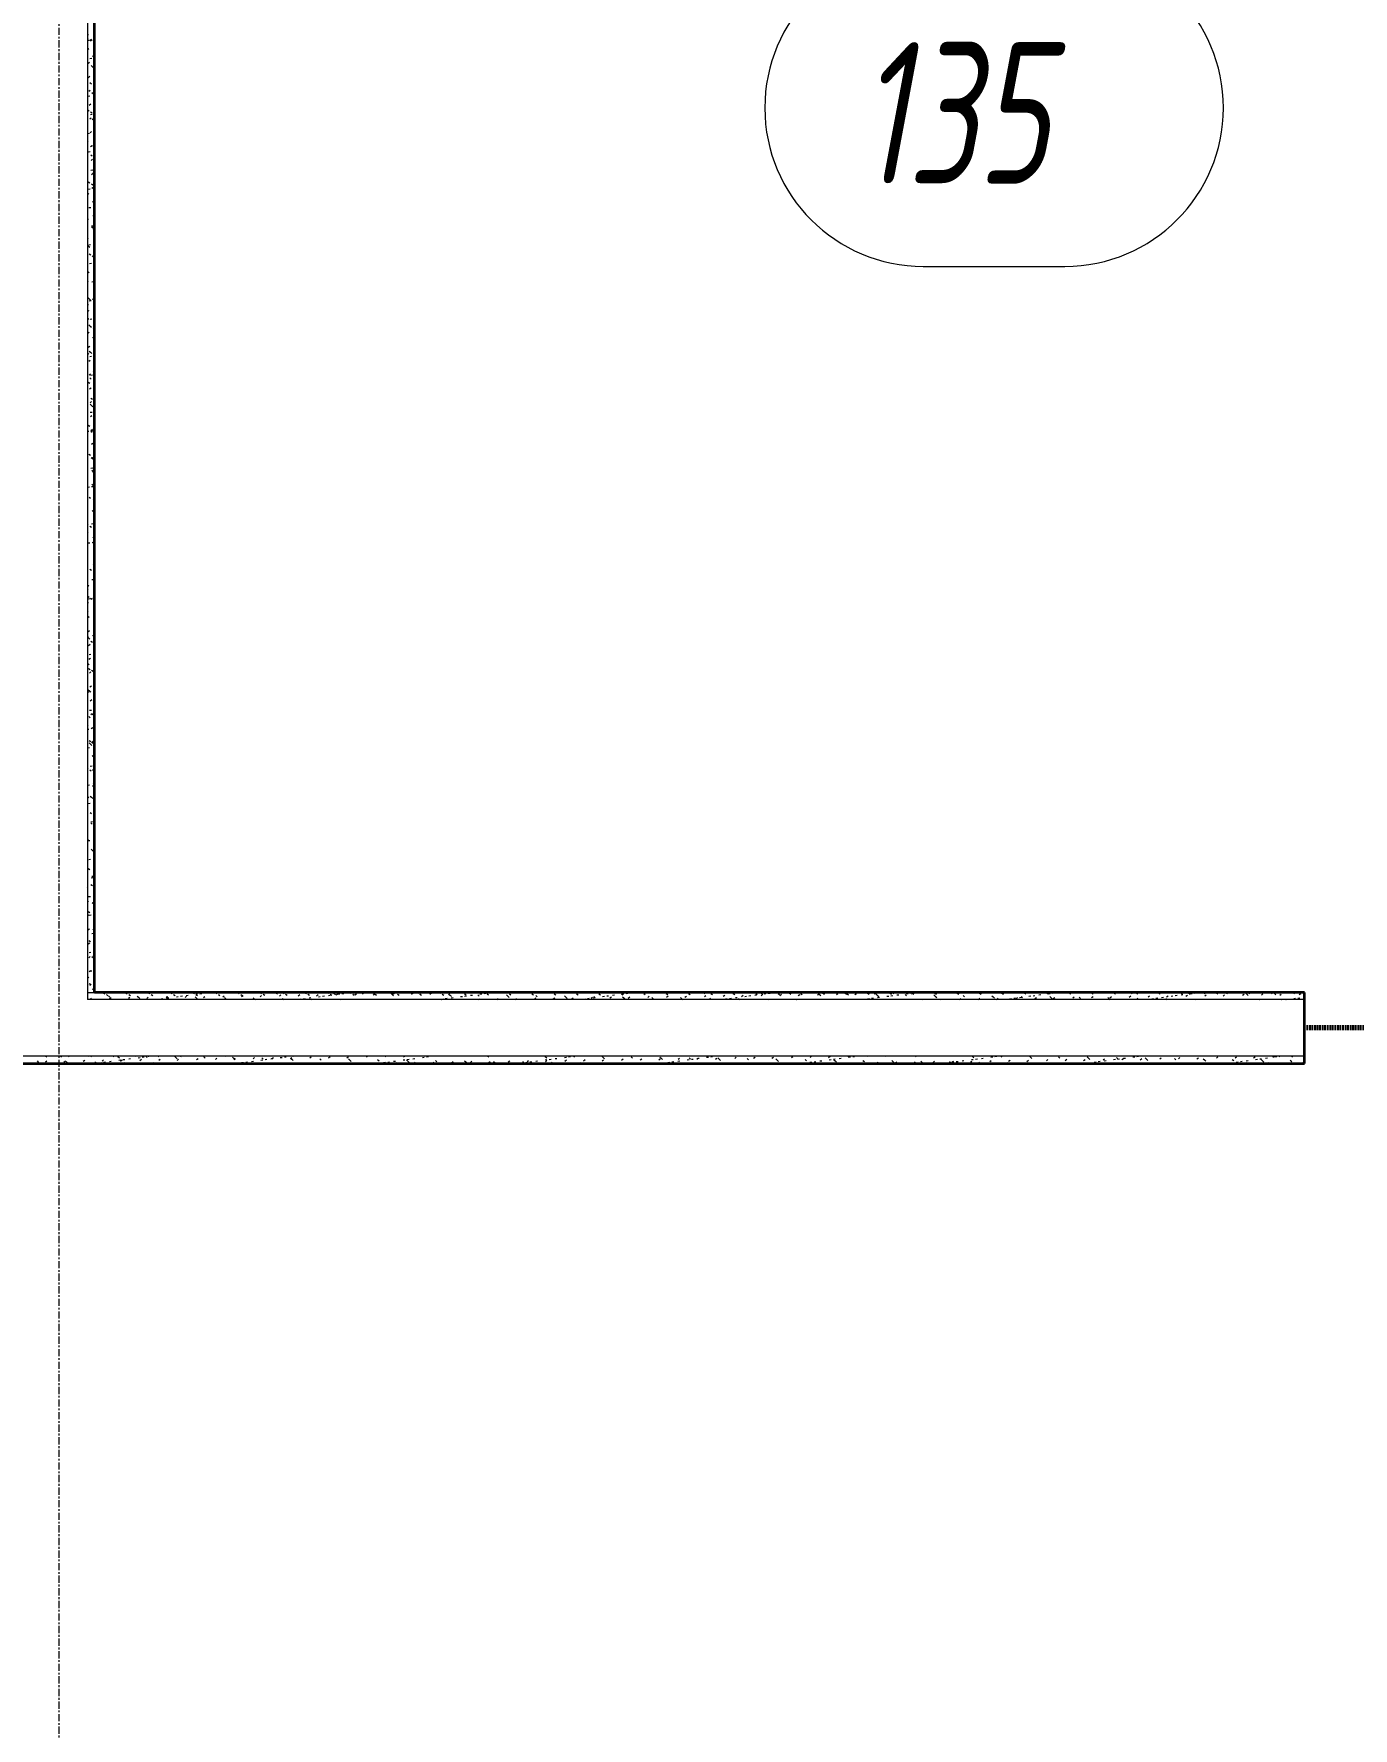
# Model space of a CAD drawing. Header units: millimetres. Extents: x -4948 to 42228, y -4856 to 69378.
# Drawn here: x 5464 to 7795, y 43293 to 46285 of the extents above; entities that cross this region are included whole.
import ezdxf

# ---------------------------------------------------------------- set-up
doc = ezdxf.new("R2010")
doc.units = ezdxf.units.MM
doc.linetypes.add('Линия сетки', pattern=[22.225, 12.7, -3.175, 3.175, -3.175])
doc.linetypes.add('Штрих 3 х 1_5 мм', pattern=[4.5, 3, -1.5])
for name, color, linetype, lineweight in [('A-AREA', 32, 'Continuous', 9), ('A-AREA-IDEN', 2, 'Continuous', 30), ('A-WALL', 113, 'Continuous', 13), ('A-WALL-PATT', 111, 'Continuous', 13), ('I-WALL', 2, 'Continuous', 13), ('S-GRID', 1, 'Continuous', 30)]:
    doc.layers.add(name, color=color, linetype=linetype, lineweight=lineweight)
doc.styles.add('ISOCPEUR_B_I', font='', dxfattribs={"width": 0.7, "height": 250})
doc.styles.get('ISOCPEUR_B_I').set_extended_font_data('ISOCPEUR', italic=True, bold=True)

# ---------------------------------------------------------------- blocks, each defined once
blk = doc.blocks.new('27ELB-RD-AR-0000-BIM_rvt-1-1 этаж отм_ _0_000 лотки')
at = {"layer": 'A-AREA', "color": 252, "linetype": 'Штрих 3 х 1_5 мм', "lineweight": 70}
blk.add_line((9708.9, 44529.6), (7708.9, 44529.6), dxfattribs=at)
at = {"layer": 'A-AREA-IDEN', "color": 252, "lineweight": 9}
blk.add_line((7035.6, 45874.5), (7285.6, 45874.5), dxfattribs=at)
for centre, start, end in [((7035.6, 46154.5), 90, 270), ((7285.6, 46154.5), 270, 90)]:
    blk.add_arc(centre, 280, start, end, dxfattribs=at)
at = {"layer": 'A-WALL', "color": 252, "lineweight": 9}
for p, q in [((5558.9, 47462.1), (5558.9, 44592.1)), ((5558.9, 44592.1), (5571.4, 44592.1)), ((5558.9, 44592.1), (5558.9, 44579.6)), ((7708.9, 44579.6), (5558.9, 44579.6)), ((7708.9, 44479.6), (2933.9, 44479.6))]:
    blk.add_line(p, q, dxfattribs=at)
at = {"layer": 'A-WALL-PATT', "color": 252, "linetype": 'Continuous', "lineweight": 9}
for p, q in [((5558.9, 46282.3), (5560.9, 46283.8)), ((5558.9, 46277.6), (5560.5, 46276.5)), ((5558.9, 46273.9), (5562.3, 46274.3)), ((5559, 46257.3), (5561.7, 46259.3)), ((5563, 46274.9), (5565.9, 46273.1)), ((5565, 46275.8), (5567.4, 46273.5)), ((5569.3, 46275.2), (5571.4, 46275.5)), ((5559.8, 46232.8), (5562.5, 46234.9)), ((5563.3, 46241.5), (5566.6, 46242)), ((5565.4, 46229.2), (5567.8, 46227)), ((5568, 46246.5), (5570.8, 46244.7)), ((5570.6, 46242.5), (5571.4, 46242.6)), ((5558.9, 46208.1), (5561.8, 46208.5)), ((5560.6, 46208.4), (5563.3, 46210.4)), ((5563.3, 46199), (5566.1, 46197.2)), ((5567.8, 46227), (5567.8, 46227)), ((5567.8, 46227), (5570.3, 46224.8)), ((5559.9, 46175.3), (5563.2, 46175.8)), ((5561.4, 46183.9), (5564.1, 46185.9)), ((5566.7, 46181.9), (5569.2, 46179.6)), ((5570.2, 46176.7), (5571.4, 46176.8)), ((5559.2, 46151.1), (5562, 46149.3)), ((5562.2, 46159.4), (5564.9, 46161.5)), ((5564.2, 46143), (5567.6, 46143.5)), ((5564.5, 46147.6), (5567.4, 46145.8)), ((5559.4, 46109.5), (5562.8, 46109.9)), ((5563, 46134.9), (5565.7, 46137)), ((5563.8, 46110.5), (5566.5, 46112.5)), ((5567.2, 46135.3), (5569.5, 46133.2)), ((5569.4, 46119.3), (5571.4, 46118)), ((5569.5, 46133.2), (5569.5, 46133.2)), ((5569.5, 46133.2), (5571.4, 46131.5)), ((5558.9, 46096.8), (5559.8, 46095.9)), ((5564.6, 46086), (5567.3, 46088)), ((5568.4, 46088.1), (5570.9, 46085.8)), ((5571.1, 46078.2), (5571.4, 46078.2)), ((5560.8, 46076.8), (5564.1, 46077.2)), ((5564.8, 46071.7), (5567.6, 46069.9)), ((5565.4, 46061.5), (5568.1, 46063.6)), ((5560.6, 46023.8), (5563.5, 46022)), ((5565.2, 46044.5), (5568.5, 46044.9)), ((5566, 46020.4), (5568.8, 46018.6)), ((5566.2, 46037.1), (5568.9, 46039.1)), ((5568.9, 46041.5), (5571.3, 46039.3)), ((5571.3, 46039.3), (5571.3, 46039.3)), ((5571.3, 46039.3), (5571.4, 46039.2)), ((5558.9, 46004.6), (5559.1, 46004.3)), ((5559.1, 46004.3), (5559.1, 46004.3)), ((5559.1, 46004.3), (5561.6, 46002.1)), ((5560.4, 46011), (5563.7, 46011.4)), ((5567, 46012.6), (5569.7, 46014.6)), ((5567.8, 45988.1), (5570.5, 45990.2)), ((5570.2, 45994.2), (5571.4, 45993.1)), ((5570.9, 45992), (5571.4, 45991.7)), ((5558.9, 45958.4), (5560.5, 45956.9)), ((5561.8, 45978.3), (5565.1, 45978.7)), ((5568.6, 45963.6), (5571.3, 45965.7)), ((5566.1, 45946), (5569.5, 45946.4)), ((5566.2, 45944.4), (5569.1, 45942.6)), ((5569.4, 45939.2), (5571.4, 45940.7)), ((5570.7, 45947.6), (5571.4, 45947)), ((5558.9, 45923.8), (5560.1, 45923.1)), ((5558.9, 45912.3), (5560.8, 45910.5)), ((5560.8, 45910.5), (5560.8, 45910.5)), ((5560.8, 45910.5), (5563.3, 45908.2)), ((5561.3, 45912.5), (5564.6, 45912.9)), ((5570.2, 45914.7), (5571.4, 45915.6)), ((5562.1, 45896.5), (5565, 45894.7)), ((5562.7, 45879.8), (5566, 45880.2)), ((5567.5, 45893.1), (5570.3, 45891.3)), ((5571, 45890.2), (5571.4, 45890.5)), ((5558.9, 45855.8), (5559.1, 45856.1)), ((5558.9, 45848), (5560.3, 45847.1)), ((5559.7, 45865.4), (5562.2, 45863.1)), ((5567.1, 45847.5), (5570.4, 45847.9)), ((5558.9, 45830.7), (5559.9, 45831.6)), ((5560.2, 45818.8), (5562.6, 45816.6)), ((5562.3, 45813.9), (5565.6, 45814.4)), ((5562.6, 45816.6), (5562.6, 45816.6)), ((5562.6, 45816.6), (5565.1, 45814.4)), ((5567.7, 45817.1), (5570.6, 45815.3)), ((5558.9, 45805.7), (5560.7, 45807.1)), ((5558.9, 45797.5), (5561.5, 45795.8)), ((5558.9, 45780.6), (5561.5, 45782.6)), ((5558.9, 45780.6), (5559.6, 45780.7)), ((5563.6, 45781.2), (5567, 45781.7)), ((5559.7, 45756.1), (5562.3, 45758.2)), ((5561.5, 45771.5), (5564, 45769.2)), ((5563.6, 45769.2), (5566.4, 45767.4)), ((5568, 45748.9), (5571.3, 45749.4)), ((5569, 45765.8), (5571.4, 45764.3)), ((5558.9, 45721.6), (5561.8, 45719.8)), ((5560.5, 45731.7), (5563.1, 45733.7)), ((5562, 45724.9), (5564.3, 45722.8)), ((5564.3, 45722.8), (5564.3, 45722.8)), ((5564.3, 45722.8), (5566.8, 45720.5)), ((5561.3, 45707.2), (5563.9, 45709.2)), ((5563.2, 45715.4), (5566.5, 45715.9)), ((5569.2, 45689.8), (5571.4, 45688.5)), ((5558.9, 45682), (5560.6, 45682.2)), ((5560.2, 45670.3), (5563, 45668.5)), ((5562.1, 45682.7), (5564.7, 45684.8)), ((5562.9, 45658.2), (5565.5, 45660.3)), ((5563.2, 45677.7), (5565.7, 45675.4)), ((5564.6, 45682.7), (5567.9, 45683.2)), ((5563.7, 45633.8), (5566.3, 45635.8)), ((5563.7, 45631.1), (5566.1, 45628.9)), ((5565.1, 45641.9), (5567.9, 45640.1)), ((5566.1, 45628.9), (5566.1, 45628.9)), ((5566.1, 45628.9), (5568.5, 45626.7)), ((5569, 45650.4), (5571.4, 45650.7)), ((5570.4, 45638.5), (5571.4, 45637.9)), ((5564.1, 45616.9), (5567.5, 45617.3)), ((5564.5, 45609.3), (5567.1, 45611.3)), ((5558.9, 45583.3), (5561.5, 45583.7)), ((5560.4, 45594.4), (5563.3, 45592.6)), ((5565, 45583.8), (5567.4, 45581.5)), ((5565.3, 45584.8), (5567.9, 45586.9)), ((5565.5, 45584.2), (5568.9, 45584.6)), ((5558.9, 45544.8), (5559.1, 45544.6)), ((5561.7, 45543), (5564.5, 45541.2)), ((5566.1, 45560.4), (5568.7, 45562.4)), ((5569.9, 45551.9), (5571.4, 45552.1)), ((5570.7, 45562.6), (5571.4, 45562.1)), ((5565.1, 45518.4), (5568.4, 45518.8)), ((5565.4, 45537.2), (5567.8, 45535.1)), ((5566.6, 45514.6), (5569.4, 45512.8)), ((5566.9, 45535.9), (5569.5, 45537.9)), ((5567.7, 45511.4), (5570.3, 45513.5)), ((5567.8, 45535.1), (5567.8, 45535.1)), ((5567.8, 45535.1), (5570.3, 45532.8)), ((5559.1, 45484.7), (5562.5, 45485.1)), ((5566.5, 45485.7), (5569.8, 45486.1)), ((5566.7, 45490), (5569.2, 45487.7)), ((5568.5, 45486.9), (5571.1, 45489)), ((5561.9, 45467.1), (5564.7, 45465.3)), ((5569.3, 45462.5), (5571.4, 45464.1)), ((5570.8, 45453.4), (5571.4, 45453.4)), ((5566, 45419.8), (5569.4, 45420.3)), ((5567.2, 45443.4), (5569.5, 45441.2)), ((5569.5, 45441.2), (5569.5, 45441.2)), ((5569.5, 45441.2), (5571.4, 45439.5)), ((5570.1, 45438), (5571.4, 45439)), ((5558.9, 45418.9), (5559, 45418.9)), ((5558.9, 45418.5), (5560.6, 45417.4)), ((5558.9, 45404.9), (5559.8, 45404)), ((5563.1, 45415.7), (5566, 45413.9)), ((5568.4, 45396.1), (5570.9, 45393.8)), ((5570.9, 45413.5), (5571.4, 45413.9)), ((5560.1, 45386.2), (5563.4, 45386.6)), ((5567.4, 45387.1), (5570.7, 45387.6)), ((5568, 45387.4), (5570.9, 45385.6)), ((5558.9, 45329.1), (5559.6, 45329.6)), ((5563.4, 45339.8), (5566.2, 45338)), ((5568.9, 45349.5), (5571.3, 45347.4)), ((5571.3, 45347.4), (5571.3, 45347.4)), ((5571.3, 45347.4), (5571.4, 45347.3)), ((5558.9, 45320.3), (5560, 45320.4)), ((5558.9, 45312.6), (5559.1, 45312.4)), ((5558.9, 45304), (5560.4, 45305.1)), ((5559.1, 45312.4), (5559.1, 45312.4)), ((5559.1, 45312.4), (5561.6, 45310.1)), ((5567, 45321.3), (5570.3, 45321.8)), ((5570.2, 45302.3), (5571.4, 45301.2)), ((5558.9, 45278.9), (5561.2, 45280.7)), ((5559.3, 45291.9), (5562.1, 45290.1)), ((5561, 45287.7), (5564.3, 45288.1)), ((5564.6, 45288.5), (5567.4, 45286.7)), ((5568.4, 45288.6), (5571.4, 45289)), ((5558.9, 45266.5), (5560.5, 45265)), ((5558.9, 45254.5), (5559.5, 45254.6)), ((5559.3, 45254.1), (5562, 45256.2)), ((5569.5, 45260.1), (5571.4, 45258.9)), ((5570.7, 45255.7), (5571.4, 45255)), ((5558.9, 45221.6), (5560.9, 45221.9)), ((5558.9, 45220.3), (5560.8, 45218.5)), ((5560.1, 45229.7), (5562.8, 45231.7)), ((5560.8, 45218.5), (5560.8, 45218.5)), ((5560.8, 45218.5), (5563.3, 45216.3)), ((5564.9, 45212.5), (5567.7, 45210.7)), ((5567.9, 45222.8), (5571.2, 45223.2)), ((5560.9, 45205.2), (5563.6, 45207.2)), ((5561.7, 45180.7), (5564.4, 45182.8)), ((5562, 45189.1), (5565.3, 45189.6)), ((5569.3, 45190.1), (5571.4, 45190.4)), ((5558.9, 45155.8), (5560.5, 45156.1)), ((5559.7, 45173.4), (5562.2, 45171.1)), ((5560.7, 45164.6), (5563.6, 45162.8)), ((5562.5, 45156.3), (5565.2, 45158.3)), ((5566.1, 45161.2), (5568.9, 45159.4)), ((5558.9, 45123), (5561.9, 45123.4)), ((5560.2, 45126.8), (5562.6, 45124.7)), ((5562.6, 45124.7), (5562.6, 45124.7)), ((5562.6, 45124.7), (5565.1, 45122.4)), ((5563.3, 45131.8), (5566, 45133.8)), ((5568.9, 45124.3), (5571.4, 45124.6)), ((5571, 45132.8), (5571.4, 45132.6)), ((5558.9, 45115.3), (5558.9, 45115.2)), ((5562.9, 45090.6), (5566.2, 45091)), ((5564.1, 45107.3), (5566.8, 45109.4)), ((5570.2, 45091.6), (5571.4, 45091.7)), ((5558.9, 45064.7), (5560.1, 45063.9)), ((5561.5, 45079.6), (5564, 45077.3)), ((5564.9, 45082.9), (5567.6, 45084.9)), ((5565.7, 45058.4), (5568.4, 45060.4)), ((5566.3, 45085.2), (5569.2, 45083.4)), ((5558.9, 45057.2), (5561.4, 45057.5)), ((5562, 45033), (5564.3, 45030.8)), ((5562.2, 45037.3), (5565, 45035.5)), ((5564.3, 45030.8), (5564.3, 45030.8)), ((5564.3, 45030.8), (5566.8, 45028.6)), ((5566.5, 45033.9), (5569.2, 45036)), ((5567.6, 45033.9), (5570.4, 45032.1)), ((5559.5, 45024.4), (5562.8, 45024.8)), ((5567.3, 45009.4), (5570, 45011.5)), ((5569.8, 45025.8), (5571.4, 45026)), ((5558.9, 44988.9), (5560.4, 44987.9)), ((5563.2, 44985.7), (5565.7, 44983.4)), ((5563.9, 44992.1), (5567.2, 44992.5)), ((5568.1, 44985), (5570.8, 44987)), ((5571.2, 44993.1), (5571.4, 44993.1)), ((5559, 44958.6), (5562.4, 44959)), ((5567.8, 44957.9), (5570.6, 44956.1)), ((5568.9, 44960.5), (5571.4, 44962.4)), ((5558.9, 44938.4), (5561.6, 44936.6)), ((5560.4, 44925.9), (5563.7, 44926.3)), ((5563.7, 44939.1), (5566, 44937)), ((5566, 44937), (5566, 44937)), ((5566, 44937), (5568.5, 44934.7)), ((5569.7, 44936), (5571.4, 44937.3)), ((5570.5, 44911.6), (5571.4, 44912.2)), ((5570.7, 44927.2), (5571.4, 44927.3)), ((5563.7, 44910), (5566.5, 44908.2)), ((5564.8, 44893.6), (5568.1, 44894)), ((5564.9, 44891.9), (5567.4, 44889.6)), ((5569, 44906.6), (5571.4, 44905.1)), ((5571.3, 44887.1), (5571.4, 44887.1)), ((5559, 44862.5), (5561.9, 44860.7)), ((5560, 44860), (5563.3, 44860.5)), ((5561.4, 44827.3), (5564.7, 44827.8)), ((5565.4, 44845.3), (5567.8, 44843.1)), ((5567.8, 44843.1), (5567.8, 44843.1)), ((5567.8, 44843.1), (5570.3, 44840.9)), ((5569.3, 44830.7), (5571.4, 44829.3)), ((5558.9, 44802.3), (5559.2, 44802.6)), ((5560.3, 44811.1), (5563.1, 44809.3)), ((5565.7, 44795), (5569.1, 44795.5)), ((5566.7, 44798), (5569.2, 44795.7)), ((5558.9, 44777.2), (5560, 44778.1)), ((5560.9, 44761.5), (5564.2, 44762)), ((5565.2, 44782.7), (5568, 44780.9)), ((5570.5, 44779.3), (5571.4, 44778.8)), ((5558.9, 44752.1), (5560.8, 44753.6)), ((5560.5, 44735.2), (5563.3, 44733.4)), ((5567.2, 44751.4), (5569.5, 44749.3)), ((5569.5, 44749.3), (5569.5, 44749.3)), ((5569.5, 44749.3), (5571.4, 44747.6)), ((5558.9, 44712.9), (5559.8, 44712)), ((5559, 44727.1), (5561.7, 44729.2)), ((5559.8, 44702.7), (5562.5, 44704.7)), ((5562.3, 44728.8), (5565.6, 44729.3)), ((5568.4, 44704.1), (5570.9, 44701.9)), ((5570.8, 44703.4), (5571.4, 44703)), ((5558.9, 44685.7), (5559.2, 44685.5)), ((5560.6, 44678.2), (5563.3, 44680.2)), ((5561.7, 44683.9), (5564.6, 44682.1)), ((5566.7, 44696.5), (5570, 44697)), ((5561.4, 44653.7), (5564.1, 44655.8)), ((5561.9, 44663), (5565.2, 44663.4)), ((5566.6, 44655.5), (5569.5, 44653.7)), ((5568.9, 44657.6), (5571.3, 44655.4)), ((5571.3, 44655.4), (5571.3, 44655.4)), ((5571.3, 44655.4), (5571.4, 44655.3)), ((5558.9, 44629.7), (5559.2, 44629.8)), ((5558.9, 44620.6), (5559.1, 44620.4)), ((5559.1, 44620.4), (5559.1, 44620.4)), ((5559.1, 44620.4), (5561.6, 44618.2)), ((5562.2, 44629.2), (5564.9, 44631.3)), ((5563.2, 44630.3), (5566.6, 44630.7)), ((5562, 44607.9), (5564.8, 44606.1)), ((5563, 44604.8), (5565.7, 44606.8)), ((5563.8, 44580.3), (5566.5, 44582.3)), ((5567.6, 44598), (5571, 44598.4)), ((5570.2, 44610.3), (5571.4, 44609.2)), ((5587.2, 44591.9), (5590, 44590.1)), ((5592.5, 44588.4), (5595.3, 44586.6)), ((5596.2, 44586.4), (5598.7, 44584.2)), ((5598.1, 44581.5), (5600.8, 44583.6)), ((5626.7, 44591.9), (5629.5, 44590.1)), ((5631.3, 44582), (5634, 44584)), ((5632.1, 44588.5), (5634.9, 44586.7)), ((5647, 44586), (5649.3, 44583.9)), ((5649.3, 44583.9), (5649.3, 44583.9)), ((5649.3, 44583.9), (5651.8, 44581.6)), ((5663.8, 44581.8), (5666.5, 44583.8)), ((5666.3, 44592), (5669.1, 44590.2)), ((5671.6, 44588.6), (5674.4, 44586.8)), ((5689.2, 44581.1), (5692.5, 44581.6)), ((5698.1, 44583), (5700.8, 44585.1)), ((5698.6, 44584.9), (5701, 44582.6)), ((5699.5, 44582.5), (5702.9, 44582.9)), ((5705.8, 44592.1), (5708.6, 44590.3)), ((5711.2, 44588.7), (5714, 44586.9)), ((5716.1, 44584.7), (5719.4, 44585.1)), ((5723.4, 44585.6), (5726.7, 44586.1)), ((5731.4, 44583.5), (5734, 44585.5)), ((5733.7, 44587), (5737, 44587.4)), ((5745.4, 44592.1), (5748.2, 44590.3)), ((5749.4, 44584.5), (5751.7, 44582.3)), ((5750.3, 44589.2), (5753.6, 44589.6)), ((5750.7, 44588.7), (5753.5, 44586.9)), ((5751.7, 44582.3), (5751.7, 44582.3)), ((5751.7, 44582.3), (5754.2, 44580)), ((5757.6, 44590.1), (5760.9, 44590.6)), ((5763.9, 44583.3), (5766.5, 44585.3)), ((5767.9, 44591.5), (5771.2, 44591.9)), ((5785.1, 44592.1), (5787.7, 44590.4)), ((5790.3, 44588.8), (5793.1, 44587)), ((5791.4, 44592.1), (5792.4, 44591.2)), ((5798.2, 44584.5), (5800.8, 44586.6)), ((5801, 44583.3), (5803.4, 44581.1)), ((5824.8, 44592.1), (5827.3, 44590.5)), ((5829.8, 44588.9), (5832.6, 44587.1)), ((5831.4, 44585), (5834.1, 44587)), ((5851.8, 44582.9), (5854.1, 44580.7)), ((5863.9, 44584.8), (5866.6, 44586.9)), ((5864.4, 44592.1), (5866.8, 44590.6)), ((5869.4, 44589), (5872.2, 44587.2)), ((5892.1, 44592.1), (5892.3, 44591.9)), ((5892.3, 44591.9), (5892.3, 44591.9)), ((5892.3, 44591.9), (5894.8, 44589.6)), ((5898.2, 44586), (5900.9, 44588.1)), ((5903.3, 44581.8), (5905.7, 44579.6)), ((5904.1, 44592.1), (5906.4, 44590.6)), ((5908.9, 44589), (5911.7, 44587.2)), ((5931.4, 44586.5), (5934.1, 44588.5)), ((5940.2, 44581.3), (5943.5, 44581.7)), ((5942.4, 44592.1), (5944, 44590.7)), ((5943.8, 44592.1), (5945.9, 44590.7)), ((5948.5, 44589.1), (5951.3, 44587.3)), ((5950.5, 44582.6), (5953.9, 44583.1)), ((5963.9, 44586.3), (5966.6, 44588.4)), ((5967.1, 44584.8), (5970.4, 44585.3)), ((5974.4, 44585.8), (5977.7, 44586.2)), ((5983.4, 44592.1), (5985.5, 44590.8)), ((5984.7, 44587.1), (5988.1, 44587.6)), ((5988, 44589.2), (5990.8, 44587.4)), ((5992.8, 44592.1), (5994.7, 44590.3)), ((5994.7, 44590.3), (5994.7, 44590.3)), ((5994.7, 44590.3), (5997.2, 44588.1)), ((5998.2, 44587.6), (6000.9, 44589.6)), ((6001.3, 44589.3), (6004.6, 44589.8)), ((6008.6, 44590.3), (6011.9, 44590.7)), ((6018.9, 44591.6), (6022.2, 44592.1)), ((6023.1, 44592.1), (6025, 44590.9)), ((6027.6, 44589.2), (6030.4, 44587.4)), ((6031.5, 44588), (6034.1, 44590)), ((6043.9, 44591.4), (6046.4, 44589.1)), ((6062.7, 44592.1), (6064.6, 44590.9)), ((6064, 44587.8), (6066.6, 44589.9)), ((6067.1, 44589.3), (6069.9, 44587.5)), ((6094.7, 44590.9), (6097.1, 44588.8)), ((6097.1, 44588.8), (6097.1, 44588.8)), ((6097.1, 44588.8), (6099.5, 44586.5)), ((6098.3, 44589.1), (6100.9, 44591.1)), ((6102.4, 44592.1), (6104.1, 44591)), ((6106.7, 44589.4), (6109.5, 44587.6)), ((6131.5, 44589.5), (6134.2, 44591.5)), ((6142.1, 44592.1), (6143.7, 44591.1)), ((6146.2, 44589.5), (6149, 44587.7)), ((6146.3, 44589.8), (6148.8, 44587.5)), ((6164, 44589.3), (6166.7, 44591.4)), ((6181.7, 44592.1), (6183.2, 44591.1)), ((6185.8, 44589.5), (6188.6, 44587.7)), ((6191.2, 44581.4), (6194.5, 44581.9)), ((6197.1, 44589.4), (6199.5, 44587.2)), ((6198.3, 44590.6), (6200.3, 44592.1)), ((6199.5, 44587.2), (6199.5, 44587.2)), ((6199.5, 44587.2), (6201.9, 44585)), ((6201.5, 44582.8), (6204.9, 44583.2)), ((6218.1, 44585), (6221.4, 44585.4)), ((6221.4, 44592.1), (6222.8, 44591.2)), ((6225.3, 44589.6), (6228.1, 44587.8)), ((6225.4, 44585.9), (6228.7, 44586.4)), ((6231.5, 44591), (6233, 44592.1)), ((6235.7, 44587.3), (6239.1, 44587.7)), ((6248.7, 44588.2), (6251.2, 44586)), ((6252.3, 44589.5), (6255.6, 44589.9)), ((6259.6, 44590.4), (6262.9, 44590.9)), ((6261.1, 44592.1), (6262.3, 44591.3)), ((6264, 44590.8), (6265.7, 44592.1)), ((6264.9, 44589.7), (6267.7, 44587.9)), ((6269.9, 44591.8), (6272.1, 44592.1)), ((6298.3, 44592.1), (6298.4, 44592.1)), ((6299.5, 44587.8), (6301.8, 44585.7)), ((6300.7, 44592.1), (6301.9, 44591.4)), ((6301.8, 44585.7), (6301.8, 44585.7)), ((6301.8, 44585.7), (6304.3, 44583.4)), ((6304.4, 44589.8), (6307.2, 44587.9)), ((6340.4, 44592.1), (6341.4, 44591.4)), ((6344, 44589.8), (6346.8, 44588)), ((6348.7, 44580.6), (6351.4, 44582.6)), ((6351.1, 44586.7), (6353.5, 44584.4)), ((6380.1, 44592.1), (6381, 44591.5)), ((6382, 44581), (6384.6, 44583)), ((6383.5, 44589.9), (6386.3, 44588.1)), ((6401.9, 44586.2), (6404.2, 44584.1)), ((6404.2, 44584.1), (6404.2, 44584.1)), ((6404.2, 44584.1), (6406.7, 44581.8)), ((6414.5, 44580.9), (6417.1, 44582.9)), ((6419.7, 44592.1), (6420.5, 44591.6)), ((6423.1, 44590), (6425.9, 44588.2)), ((6442.2, 44581.6), (6445.6, 44582)), ((6448.8, 44582.1), (6451.4, 44584.1)), ((6452.6, 44583), (6455.9, 44583.4)), ((6453.5, 44585.1), (6455.9, 44582.9)), ((6459.4, 44592.1), (6460.1, 44591.7)), ((6462.6, 44590), (6465.4, 44588.2)), ((6469.1, 44585.2), (6472.4, 44585.6)), ((6476.4, 44586.1), (6479.7, 44586.5)), ((6482, 44582.5), (6484.7, 44584.6)), ((6486.7, 44587.5), (6490.1, 44587.9)), ((6499, 44592.1), (6499.6, 44591.7)), ((6502.2, 44590.1), (6505, 44588.3)), ((6503.3, 44589.7), (6506.6, 44590.1)), ((6504.3, 44584.7), (6506.6, 44582.5)), ((6506.6, 44582.5), (6506.6, 44582.5)), ((6506.6, 44582.5), (6509.1, 44580.3)), ((6510.6, 44590.6), (6513.9, 44591)), ((6514.5, 44582.4), (6517.2, 44584.4)), ((6520.9, 44592), (6521.9, 44592.1)), ((6538.7, 44592.1), (6539.2, 44591.8)), ((6541.7, 44590.2), (6544.5, 44588.4)), ((6546.5, 44592.1), (6547.3, 44591.4)), ((6548.8, 44583.6), (6551.5, 44585.6)), ((6555.8, 44583.6), (6558.3, 44581.3)), ((6578.4, 44592.1), (6578.7, 44591.9)), ((6581.3, 44590.3), (6584.1, 44588.5)), ((6582.1, 44584), (6584.7, 44586.1)), ((6606.7, 44583.1), (6609, 44581)), ((6614.5, 44583.9), (6617.2, 44585.9)), ((6618, 44592.1), (6618.3, 44591.9)), ((6620.8, 44590.3), (6623.6, 44588.5)), ((6647.2, 44592.1), (6649.6, 44589.9)), ((6648.8, 44585.1), (6651.5, 44587.1)), ((6657.7, 44592.1), (6657.8, 44592)), ((6658.2, 44582), (6660.7, 44579.7)), ((6660.4, 44590.4), (6663.2, 44588.6)), ((6682.1, 44585.5), (6684.8, 44587.6)), ((6693.2, 44581.8), (6696.6, 44582.2)), ((6697.4, 44592.1), (6697.4, 44592.1)), ((6697.6, 44592.1), (6698.9, 44590.9)), ((6699.9, 44590.5), (6702.7, 44588.7)), ((6703.6, 44583.1), (6706.9, 44583.6)), ((6709, 44581.6), (6711.2, 44579.6)), ((6714.6, 44585.4), (6717.2, 44587.4)), ((6720.1, 44585.3), (6723.5, 44585.8)), ((6727.4, 44586.3), (6730.7, 44586.7)), ((6737.7, 44587.6), (6741.1, 44588.1)), ((6739.5, 44590.5), (6742.3, 44588.7)), ((6747.9, 44592.1), (6749.6, 44590.6)), ((6748.9, 44586.6), (6751.5, 44588.6)), ((6749.6, 44590.6), (6749.6, 44590.6)), ((6749.6, 44590.6), (6752, 44588.3)), ((6754.3, 44589.8), (6757.6, 44590.3)), ((6761.6, 44590.8), (6764.9, 44591.2)), ((6779, 44590.6), (6781.8, 44588.8)), ((6782.1, 44587), (6784.8, 44589.1)), ((6798.8, 44591.6), (6801.3, 44589.3)), ((6814.6, 44586.9), (6817.3, 44588.9)), ((6818.6, 44590.7), (6821.4, 44588.9)), ((6848.9, 44588.1), (6851.6, 44590.1)), ((6849.6, 44591.2), (6851.9, 44589)), ((6851.9, 44589), (6851.9, 44589)), ((6851.9, 44589), (6854.4, 44586.7)), ((6858.1, 44590.8), (6860.9, 44589)), ((6882.2, 44588.5), (6884.8, 44590.6)), ((6897.7, 44590.8), (6900.5, 44589)), ((6901.2, 44590), (6903.6, 44587.8)), ((6914.6, 44588.4), (6917.3, 44590.4)), ((6937.2, 44590.9), (6940, 44589.1)), ((6944.2, 44581.9), (6947.6, 44582.4)), ((6948.9, 44589.6), (6951.6, 44591.7)), ((6952, 44589.6), (6954.3, 44587.5)), ((6954.3, 44587.5), (6954.3, 44587.5)), ((6954.3, 44587.5), (6956.8, 44585.2)), ((6954.6, 44583.3), (6957.9, 44583.7)), ((6971.1, 44585.5), (6974.5, 44585.9)), ((6976.8, 44591), (6979.6, 44589.2)), ((6978.4, 44586.4), (6981.7, 44586.9)), ((6982.2, 44590), (6984.9, 44592.1)), ((6988.7, 44587.8), (6992.1, 44588.2)), ((7003.6, 44588.5), (7006, 44586.2)), ((7005.3, 44590), (7008.7, 44590.4)), ((7012.6, 44590.9), (7015.9, 44591.4)), ((7014.7, 44589.9), (7017.3, 44591.9)), ((7016.3, 44591.1), (7019.1, 44589.3)), ((7049, 44591.1), (7050.3, 44592.1)), ((7054.4, 44588), (7056.7, 44585.9)), ((7055.9, 44591.1), (7058.7, 44589.3)), ((7056.7, 44585.9), (7056.7, 44585.9)), ((7056.7, 44585.9), (7059.2, 44583.6)), ((7082.2, 44591.5), (7083, 44592.1)), ((7095.4, 44591.2), (7098.2, 44589.4)), ((7099.4, 44579.6), (7102.1, 44581.7)), ((7105.9, 44586.9), (7108.4, 44584.7)), ((7114.7, 44591.4), (7115.6, 44592.1)), ((7132.6, 44580.1), (7135.3, 44582.1)), ((7135, 44591.3), (7137.8, 44589.5)), ((7156.8, 44586.5), (7159.1, 44584.3)), ((7159.1, 44584.3), (7159.1, 44584.3)), ((7159.1, 44584.3), (7161.6, 44582.1)), ((7165.1, 44579.9), (7167.8, 44581.9)), ((7174.5, 44591.3), (7177.3, 44589.5)), ((7188, 44581.1), (7191.3, 44581.6)), ((7195.2, 44582.1), (7198.6, 44582.5)), ((7199.4, 44581.1), (7202.1, 44583.2)), ((7205.6, 44583.5), (7208.9, 44583.9)), ((7208.3, 44585.4), (7210.8, 44583.1)), ((7214.1, 44591.4), (7216.9, 44589.6)), ((7222.2, 44585.6), (7225.5, 44586.1)), ((7229.4, 44586.6), (7232.7, 44587)), ((7232.7, 44581.6), (7235.3, 44583.6)), ((7239.7, 44588), (7243.1, 44588.4)), ((7253.6, 44591.5), (7256.4, 44589.7)), ((7256.3, 44590.1), (7259.7, 44590.6)), ((7259.2, 44584.9), (7261.5, 44582.8)), ((7261.5, 44582.8), (7261.5, 44582.8)), ((7261.5, 44582.8), (7264, 44580.5)), ((7263.6, 44591.1), (7266.9, 44591.5)), ((7265.2, 44581.4), (7267.8, 44583.4)), ((7293.2, 44591.6), (7296, 44589.8)), ((7299.5, 44582.6), (7302.1, 44584.7)), ((7301.7, 44592.1), (7302.1, 44591.7)), ((7310.7, 44583.8), (7313.2, 44581.5)), ((7332.7, 44591.6), (7335.5, 44589.8)), ((7332.7, 44583.1), (7335.4, 44585.1)), ((7361.5, 44583.4), (7363.9, 44581.2)), ((7365.2, 44582.9), (7367.9, 44585)), ((7372.2, 44591.7), (7375.1, 44589.9)), ((7399.5, 44584.1), (7402.2, 44586.2)), ((7402.4, 44592.1), (7404.5, 44590.1)), ((7411.8, 44591.8), (7414.6, 44590)), ((7413.1, 44582.2), (7415.6, 44580)), ((7432.7, 44584.6), (7435.4, 44586.6)), ((7439, 44581.3), (7442.3, 44581.7)), ((7446.2, 44582.3), (7449.6, 44582.7)), ((7451.3, 44591.8), (7454.2, 44590)), ((7452.7, 44592.1), (7453.8, 44591.1)), ((7456.6, 44583.6), (7459.9, 44584.1)), ((7463.9, 44581.8), (7466.3, 44579.7)), ((7465.2, 44584.4), (7467.9, 44586.5)), ((7473.2, 44585.8), (7476.5, 44586.2)), ((7480.4, 44586.8), (7483.8, 44587.2)), ((7490.8, 44588.1), (7494.1, 44588.6)), ((7490.9, 44591.9), (7493.7, 44590.1)), ((7499.5, 44585.7), (7502.2, 44587.7)), ((7503, 44592.1), (7504.4, 44590.8)), ((7504.4, 44590.8), (7504.4, 44590.8)), ((7504.4, 44590.8), (7506.9, 44588.5)), ((7507.4, 44590.3), (7510.7, 44590.7)), ((7514.6, 44591.3), (7517.9, 44591.7)), ((7530.4, 44592), (7533.3, 44590.2)), ((7532.8, 44586.1), (7535.4, 44588.1)), ((7553.7, 44591.8), (7556.1, 44589.6)), ((7565.3, 44585.9), (7567.9, 44588)), ((7570, 44592.1), (7572.8, 44590.3)), ((7599.6, 44587.2), (7602.2, 44589.2)), ((7604.5, 44591.4), (7606.8, 44589.3)), ((7606.8, 44589.3), (7606.8, 44589.3)), ((7606.8, 44589.3), (7609.3, 44587)), ((7609.6, 44592.1), (7612.4, 44590.3)), ((7632.8, 44587.6), (7635.5, 44589.6)), ((7649.3, 44592.1), (7651.9, 44590.4)), ((7656.1, 44590.3), (7658.5, 44588)), ((7665.3, 44587.4), (7668, 44589.5)), ((7688.9, 44592.1), (7691.5, 44590.5)), ((7690, 44581.5), (7693.3, 44581.9)), ((7697.2, 44582.4), (7700.6, 44582.9)), ((7699.6, 44588.7), (7702.3, 44590.7)), ((7706.9, 44589.8), (7708.9, 44588)), ((7707.6, 44583.8), (7708.9, 44584)), ((5681.9, 44580.2), (5685.2, 44580.6)), ((5854.1, 44580.7), (5854.1, 44580.7)), ((5854.1, 44580.7), (5855.4, 44579.6)), ((5932.9, 44580.3), (5936.2, 44580.8)), ((5954.2, 44581.3), (5956.1, 44579.6)), ((6005.7, 44580.2), (6006.4, 44579.6)), ((6056.5, 44579.8), (6056.7, 44579.6)), ((6151.3, 44579.6), (6151.3, 44579.6)), ((6183.9, 44580.5), (6187.2, 44580.9)), ((6184, 44579.6), (6184.6, 44580)), ((6216.7, 44579.6), (6217.1, 44579.9)), ((6249.4, 44579.6), (6251.4, 44581.1)), ((6282.1, 44579.6), (6284.6, 44581.5)), ((6314.8, 44579.6), (6317.1, 44581.4)), ((6434.9, 44580.7), (6438.3, 44581.1)), ((6609, 44581), (6609, 44581)), ((6609, 44581), (6610.5, 44579.6)), ((6685.9, 44580.8), (6689.3, 44581.3)), ((6760.6, 44580.4), (6761.5, 44579.6)), ((6811.4, 44580), (6811.9, 44579.6)), ((6937, 44581), (6940.3, 44581.4)), ((7001.3, 44579.6), (7002, 44580.2)), ((7034, 44579.6), (7035.3, 44580.6)), ((7066.7, 44579.6), (7067.8, 44580.4)), ((7363.9, 44581.2), (7363.9, 44581.2)), ((7363.9, 44581.2), (7365.7, 44579.6)), ((7466.3, 44579.7), (7466.3, 44579.7)), ((7466.3, 44579.7), (7466.3, 44579.6)), ((7510.2, 44579.6), (7510.2, 44579.6)), ((7515.5, 44580.7), (7516.7, 44579.6)), ((7549.7, 44579.7), (7549.9, 44579.6)), ((7566.3, 44580.2), (7567, 44579.6)), ((7589.3, 44579.8), (7589.6, 44579.6)), ((7628.8, 44579.9), (7629.2, 44579.6)), ((7668.4, 44579.9), (7668.9, 44579.6)), ((7675.7, 44579.6), (7676.7, 44579.7)), ((7707.9, 44580), (7708.6, 44579.6)), ((5470, 44471.4), (5472.3, 44469.3)), ((5472.3, 44469.3), (5472.3, 44469.3)), ((5472.3, 44469.3), (5474.7, 44467.1)), ((5484.9, 44469.6), (5487.5, 44471.6)), ((5485.7, 44479.6), (5487.2, 44478.7)), ((5511.4, 44479.6), (5513, 44478.2)), ((5517.4, 44469.4), (5520, 44471.5)), ((5521.6, 44470.3), (5524, 44468)), ((5525.4, 44479.6), (5526.7, 44478.7)), ((5551.7, 44470.7), (5554.3, 44472.7)), ((5561.8, 44479.6), (5562.2, 44479.2)), ((5565.1, 44479.6), (5566.3, 44478.8)), ((5572.4, 44469.9), (5574.7, 44467.7)), ((5574.7, 44467.7), (5574.7, 44467.7)), ((5574.7, 44467.7), (5575.4, 44467.1)), ((5580.3, 44468.1), (5583.6, 44468.6)), ((5584.9, 44471.1), (5587.6, 44473.1)), ((5587.6, 44469.1), (5590.9, 44469.5)), ((5597.9, 44470.5), (5601.2, 44470.9)), ((5604.7, 44479.6), (5605.8, 44478.9)), ((5612.1, 44479.6), (5612.9, 44478.9)), ((5612.9, 44478.9), (5612.9, 44478.9)), ((5612.9, 44478.9), (5615.4, 44476.6)), ((5614.5, 44472.6), (5617.8, 44473.1)), ((5617.4, 44470.9), (5620.1, 44473)), ((5621.8, 44473.6), (5625.1, 44474)), ((5624, 44468.7), (5625.7, 44467.1)), ((5632.1, 44475), (5635.4, 44475.4)), ((5644.4, 44479.6), (5645.4, 44479)), ((5648.7, 44477.1), (5652, 44477.6)), ((5651.7, 44472.2), (5654.4, 44474.2)), ((5656, 44478.1), (5659.3, 44478.5)), ((5662.4, 44479.6), (5664.6, 44477.6)), ((5666.3, 44479.5), (5667.3, 44479.6)), ((5674.8, 44468.3), (5676.1, 44467.1)), ((5684.1, 44479.6), (5684.9, 44479)), ((5685, 44472.6), (5687.6, 44474.6)), ((5712.9, 44479.5), (5715.3, 44477.3)), ((5715.3, 44477.3), (5715.3, 44477.3)), ((5715.3, 44477.3), (5717.8, 44475)), ((5717.4, 44472.4), (5720.1, 44474.5)), ((5723.7, 44479.6), (5724.5, 44479.1)), ((5726.3, 44467.2), (5726.4, 44467.1)), ((5751.7, 44473.7), (5754.4, 44475.7)), ((5763.4, 44479.6), (5764, 44479.2)), ((5764.5, 44478.3), (5767, 44476.1)), ((5785, 44474.1), (5787.6, 44476.1)), ((5803, 44479.6), (5803.6, 44479.2)), ((5815.3, 44477.9), (5817.7, 44475.8)), ((5817.5, 44473.9), (5820.1, 44476)), ((5817.7, 44475.8), (5817.7, 44475.8)), ((5817.7, 44475.8), (5820.1, 44473.5)), ((5831.3, 44468.3), (5834.6, 44468.7)), ((5838.6, 44469.3), (5841.9, 44469.7)), ((5842.7, 44479.6), (5843.1, 44479.3)), ((5848.9, 44470.6), (5852.3, 44471.1)), ((5851.8, 44475.2), (5854.4, 44477.2)), ((5865.5, 44472.8), (5868.8, 44473.2)), ((5866.9, 44476.8), (5869.4, 44474.5)), ((5872.8, 44473.8), (5876.1, 44474.2)), ((5882.4, 44479.6), (5882.7, 44479.4)), ((5883.1, 44475.1), (5886.4, 44475.6)), ((5885, 44475.6), (5887.7, 44477.6)), ((5899.7, 44477.3), (5903, 44477.7)), ((5907, 44478.3), (5910.3, 44478.7)), ((5917.5, 44475.4), (5920.2, 44477.5)), ((5917.7, 44476.3), (5920.1, 44474.2)), ((5920.1, 44474.2), (5920.1, 44474.2)), ((5920.1, 44474.2), (5922.5, 44471.9)), ((5922, 44479.6), (5922.2, 44479.5)), ((5951.8, 44476.7), (5954.5, 44478.7)), ((5961.7, 44479.6), (5961.8, 44479.5)), ((5969.3, 44475.2), (5971.8, 44472.9)), ((5985.1, 44477.1), (5987.7, 44479.1)), ((6004.7, 44467.1), (6004.9, 44467.2)), ((6017.5, 44477), (6020.2, 44479)), ((6020.1, 44474.8), (6022.4, 44472.6)), ((6022.4, 44472.6), (6022.4, 44472.6)), ((6022.4, 44472.6), (6024.9, 44470.4)), ((6037.4, 44467.1), (6038.1, 44467.7)), ((6051.8, 44478.2), (6053.7, 44479.6)), ((6070.1, 44467.1), (6070.6, 44467.5)), ((6071.7, 44473.7), (6074.1, 44471.4)), ((6082.3, 44468.5), (6085.6, 44468.9)), ((6085.1, 44478.6), (6086.4, 44479.6)), ((6089.6, 44469.4), (6092.9, 44469.9)), ((6099.9, 44470.8), (6103.3, 44471.2)), ((6102.8, 44467.1), (6104.9, 44468.7)), ((6116.5, 44473), (6119.8, 44473.4)), ((6117.6, 44478.5), (6119.1, 44479.6)), ((6122.5, 44473.2), (6124.8, 44471.1)), ((6123.8, 44473.9), (6127.1, 44474.4)), ((6124.8, 44471.1), (6124.8, 44471.1)), ((6124.8, 44471.1), (6127.3, 44468.8)), ((6134.1, 44475.3), (6137.4, 44475.7)), ((6135.5, 44467.1), (6138.2, 44469.2)), ((6150.7, 44477.5), (6154, 44477.9)), ((6158, 44478.4), (6161.3, 44478.9)), ((6168.2, 44467.1), (6170.7, 44469)), ((6174.1, 44472.1), (6176.5, 44469.8)), ((6202.3, 44468.2), (6205, 44470.2)), ((6224.9, 44471.7), (6227.2, 44469.5)), ((6227.2, 44469.5), (6227.2, 44469.5)), ((6227.2, 44469.5), (6229.7, 44467.3)), ((6235.5, 44468.6), (6238.2, 44470.7)), ((6266.6, 44479.6), (6267.9, 44478.4)), ((6268, 44468.5), (6270.7, 44470.5)), ((6276.4, 44470.5), (6278.9, 44468.3)), ((6302.3, 44469.7), (6305, 44471.8)), ((6316.9, 44479.6), (6317.1, 44479.4)), ((6327.3, 44470.1), (6329.6, 44468)), ((6329.6, 44468), (6329.6, 44468)), ((6329.6, 44468), (6330.5, 44467.1)), ((6333.3, 44468.6), (6336.6, 44469.1)), ((6335.6, 44470.1), (6338.2, 44472.2)), ((6340.6, 44469.6), (6343.9, 44470)), ((6350.9, 44470.9), (6354.3, 44471.4)), ((6367.2, 44479.6), (6367.8, 44479.1)), ((6367.5, 44473.1), (6370.8, 44473.6)), ((6367.8, 44479.1), (6367.8, 44479.1)), ((6367.8, 44479.1), (6370.3, 44476.8)), ((6368.1, 44470), (6370.7, 44472)), ((6374.8, 44474.1), (6378.1, 44474.5)), ((6378.8, 44469), (6380.9, 44467.1)), ((6385.1, 44475.4), (6388.4, 44475.9)), ((6401.7, 44477.6), (6405, 44478.1)), ((6402.4, 44471.2), (6405, 44473.3)), ((6409, 44478.6), (6412.3, 44479)), ((6417.6, 44479.6), (6419.5, 44477.9)), ((6429.7, 44468.5), (6431.2, 44467.1)), ((6435.6, 44471.6), (6438.3, 44473.7)), ((6467.9, 44479.6), (6470.2, 44477.5)), ((6468.1, 44471.5), (6470.8, 44473.5)), ((6470.2, 44477.5), (6470.2, 44477.5)), ((6470.2, 44477.5), (6472.6, 44475.3)), ((6481.2, 44467.4), (6481.6, 44467.1)), ((6502.4, 44472.7), (6505.1, 44474.8)), ((6519.4, 44478.6), (6521.9, 44476.3)), ((6535.6, 44473.1), (6538.3, 44475.2)), ((6568.1, 44473), (6570.8, 44475)), ((6570.2, 44478.1), (6572.6, 44476)), ((6572.6, 44476), (6572.6, 44476)), ((6572.6, 44476), (6575, 44473.7)), ((6584.3, 44468.8), (6587.7, 44469.2)), ((6591.6, 44469.7), (6594.9, 44470.2)), ((6601.9, 44471.1), (6605.3, 44471.5)), ((6602.4, 44474.2), (6605.1, 44476.3)), ((6618.5, 44473.3), (6621.8, 44473.7)), ((6621.8, 44477), (6624.3, 44474.7)), ((6625.8, 44474.3), (6629.1, 44474.7)), ((6635.7, 44474.7), (6638.3, 44476.7)), ((6636.1, 44475.6), (6639.5, 44476)), ((6652.7, 44477.8), (6656, 44478.2)), ((6660, 44478.7), (6663.3, 44479.2)), ((6668.2, 44474.5), (6670.8, 44476.5)), ((6672.6, 44476.6), (6674.9, 44474.4)), ((6674.9, 44474.4), (6674.9, 44474.4)), ((6674.9, 44474.4), (6677.4, 44472.2)), ((6702.5, 44475.7), (6705.1, 44477.8)), ((6724.2, 44475.5), (6726.6, 44473.2)), ((6735.7, 44476.2), (6738.4, 44478.2)), ((6768.2, 44476), (6770.9, 44478)), ((6775, 44475), (6777.3, 44472.9)), ((6777.3, 44472.9), (6777.3, 44472.9)), ((6777.3, 44472.9), (6779.8, 44470.6)), ((6802.5, 44477.2), (6805.2, 44479.3)), ((6821.2, 44467.1), (6822.1, 44467.2)), ((6826.6, 44473.9), (6829, 44471.6)), ((6835.3, 44469), (6838.7, 44469.4)), ((6835.7, 44477.7), (6838.3, 44479.6)), ((6842.6, 44469.9), (6845.9, 44470.4)), ((6852.9, 44471.3), (6856.3, 44471.7)), ((6854.7, 44467.1), (6855.6, 44467.8)), ((6868.2, 44477.5), (6870.9, 44479.5)), ((6869.5, 44473.5), (6872.9, 44473.9)), ((6876.8, 44474.4), (6880.1, 44474.9)), ((6877.4, 44473.5), (6879.7, 44471.3)), ((6879.7, 44471.3), (6879.7, 44471.3)), ((6879.7, 44471.3), (6882.2, 44469)), ((6887.1, 44475.8), (6890.5, 44476.2)), ((6887.4, 44467.1), (6888.8, 44468.2)), ((6902.5, 44478.7), (6903.6, 44479.6)), ((6903.7, 44478), (6907, 44478.4)), ((6911, 44478.9), (6914.3, 44479.4)), ((6920, 44467.1), (6921.3, 44468.1)), ((6928.9, 44472.3), (6931.4, 44470.1)), ((6935.8, 44479.2), (6936.3, 44479.6)), ((6952.9, 44467.3), (6955.6, 44469.3)), ((6968.3, 44479), (6969, 44479.6)), ((6972.9, 44467.1), (6972.9, 44467.1)), ((6979.8, 44471.9), (6982.1, 44469.8)), ((6982.1, 44469.8), (6982.1, 44469.8)), ((6982.1, 44469.8), (6984.6, 44467.5)), ((6986.2, 44467.7), (6988.9, 44469.7)), ((7012.4, 44467.2), (7012.6, 44467.1)), ((7018.7, 44467.5), (7021.3, 44469.6)), ((7021.7, 44479.6), (7022.8, 44478.6)), ((7031.3, 44470.8), (7033.8, 44468.5)), ((7052, 44467.3), (7052.2, 44467.1)), ((7053, 44468.8), (7055.6, 44470.8)), ((7071, 44467.1), (7073.1, 44467.4)), ((7082.1, 44470.3), (7084.5, 44468.2)), ((7084.5, 44468.2), (7084.5, 44468.2)), ((7084.5, 44468.2), (7085.7, 44467.1)), ((7086.2, 44469.2), (7088.9, 44471.2)), ((7086.4, 44469.1), (7089.7, 44469.6)), ((7091.5, 44467.3), (7091.9, 44467.1)), ((7093.6, 44470.1), (7096.9, 44470.5)), ((7104, 44471.4), (7107.3, 44471.9)), ((7118.7, 44469), (7121.4, 44471.1)), ((7120.5, 44473.6), (7123.9, 44474.1)), ((7122.4, 44479.6), (7122.7, 44479.3)), ((7122.7, 44479.3), (7122.7, 44479.3)), ((7122.7, 44479.3), (7125.1, 44477.1)), ((7127.8, 44474.6), (7131.1, 44475)), ((7131.1, 44467.4), (7131.5, 44467.1)), ((7133.7, 44469.2), (7136, 44467.1)), ((7138.1, 44475.9), (7141.5, 44476.4)), ((7153, 44470.3), (7155.7, 44472.3)), ((7154.7, 44478.1), (7158.1, 44478.6)), ((7162, 44479.1), (7165.3, 44479.5)), ((7170.6, 44467.5), (7171.2, 44467.1)), ((7172.7, 44479.6), (7174.4, 44478.1)), ((7184.5, 44468.8), (7186.4, 44467.1)), ((7186.3, 44470.7), (7188.9, 44472.7)), ((7210.2, 44467.5), (7210.9, 44467.1)), ((7218.7, 44470.5), (7221.4, 44472.6)), ((7223.1, 44479.6), (7225.1, 44477.8)), ((7225.1, 44477.8), (7225.1, 44477.8)), ((7225.1, 44477.8), (7227.5, 44475.5)), ((7236.1, 44467.7), (7236.7, 44467.1)), ((7249.7, 44467.6), (7250.5, 44467.1)), ((7253, 44471.8), (7255.7, 44473.8)), ((7274.3, 44478.8), (7276.7, 44476.5)), ((7286.3, 44472.2), (7289, 44474.2)), ((7286.9, 44467.2), (7287.1, 44467.1)), ((7289.3, 44467.7), (7290.2, 44467.1)), ((7318.8, 44472), (7321.4, 44474.1)), ((7320.8, 44467.1), (7324.1, 44467.5)), ((7325.1, 44478.4), (7327.4, 44476.2)), ((7327.4, 44476.2), (7327.4, 44476.2)), ((7327.4, 44476.2), (7329.9, 44474)), ((7328.8, 44467.8), (7329.9, 44467.1)), ((7337.4, 44469.3), (7340.7, 44469.7)), ((7344.6, 44470.2), (7348, 44470.7)), ((7353.1, 44473.3), (7355.7, 44475.3)), ((7355, 44471.6), (7358.3, 44472)), ((7368.4, 44467.8), (7369.5, 44467.1)), ((7371.6, 44473.8), (7374.9, 44474.2)), ((7376.7, 44477.2), (7379.1, 44475)), ((7378.8, 44474.7), (7382.1, 44475.2)), ((7386.3, 44473.7), (7389, 44475.7)), ((7389.1, 44476.1), (7392.5, 44476.5)), ((7405.7, 44478.3), (7409.1, 44478.7)), ((7407.9, 44467.9), (7409.2, 44467.1)), ((7413, 44479.2), (7415.7, 44479.6)), ((7418.8, 44473.5), (7421.5, 44475.6)), ((7427.5, 44476.8), (7429.8, 44474.7)), ((7429.8, 44474.7), (7429.8, 44474.7)), ((7429.8, 44474.7), (7432.3, 44472.4)), ((7447.5, 44468), (7448.9, 44467.1)), ((7453.1, 44474.8), (7455.8, 44476.8)), ((7479.1, 44475.7), (7481.5, 44473.4)), ((7486.4, 44475.2), (7489, 44477.2)), ((7487, 44468), (7488.5, 44467.1)), ((7518.8, 44475), (7521.5, 44477.1)), ((7526.6, 44468.1), (7528.2, 44467.1)), ((7529.9, 44475.3), (7532.2, 44473.1)), ((7532.2, 44473.1), (7532.2, 44473.1)), ((7532.2, 44473.1), (7534.7, 44470.8)), ((7553.2, 44476.3), (7555.8, 44478.3)), ((7566.1, 44468.2), (7567.8, 44467.1)), ((7571.8, 44467.3), (7575.1, 44467.7)), ((7581.4, 44474.1), (7583.9, 44471.9)), ((7586.4, 44476.7), (7589.1, 44478.7)), ((7588.4, 44469.4), (7591.7, 44469.9)), ((7595.6, 44470.4), (7599, 44470.8)), ((7605.7, 44468.3), (7607.5, 44467.1)), ((7606, 44471.8), (7609.3, 44472.2)), ((7618.9, 44476.6), (7621.5, 44478.6)), ((7622.6, 44473.9), (7625.9, 44474.4)), ((7629.8, 44474.9), (7633.1, 44475.3)), ((7632.3, 44473.7), (7634.6, 44471.5)), ((7634.6, 44471.5), (7634.6, 44471.5)), ((7634.6, 44471.5), (7637.1, 44469.3)), ((7639.2, 44467.1), (7639.5, 44467.3)), ((7640.1, 44476.3), (7643.5, 44476.7)), ((7645.2, 44468.3), (7647.2, 44467.1)), ((7653.2, 44477.8), (7655.5, 44479.6)), ((7656.8, 44478.4), (7660.1, 44478.9)), ((7664, 44479.4), (7665.5, 44479.6)), ((7671.9, 44467.1), (7672, 44467.1)), ((7683.8, 44472.6), (7686.3, 44470.3)), ((7684.8, 44468.4), (7686.8, 44467.1)), ((7686.4, 44478.2), (7688.2, 44479.6)), ((7704.6, 44467.1), (7706.3, 44468.3))]:
    blk.add_line(p, q, dxfattribs=at)
at = {"layer": 'I-WALL', "color": 252, "lineweight": 35}
for p, q in [((5571.4, 44592.1), (5571.4, 47449.6)), ((7708.9, 44592.1), (5571.4, 44592.1)), ((7708.9, 44467.1), (7708.9, 44592.1)), ((2933.9, 44467.1), (7708.9, 44467.1))]:
    blk.add_line(p, q, dxfattribs=at)
at = {"layer": 'A-AREA-IDEN', "color": 252, "style": 'ISOCPEUR_B_I', "width": 0.7}
blk.add_text('135', height=250, dxfattribs=at).set_placement((6919.4, 46020.6))
blk = doc.blocks.new('27ELB-RD-KR2-0000-BIM_rvt-1-1 этаж отм_ _0_000 лотки')
at = {"layer": 'S-GRID', "color": 252, "linetype": 'Линия сетки', "lineweight": 9}
blk.add_line((5508.9, -4856.4), (5508.9, 68377.9), dxfattribs=at)

msp = doc.modelspace()

# ---------------------------------------------------------------- block references
at = {"lineweight": 5}
for name in ['27ELB-RD-KR2-0000-BIM_rvt-1-1 этаж отм_ _0_000 лотки', '27ELB-RD-AR-0000-BIM_rvt-1-1 этаж отм_ _0_000 лотки']:
    msp.add_blockref(name, (0, 0), dxfattribs=at)

doc.saveas('drawing.dxf')
